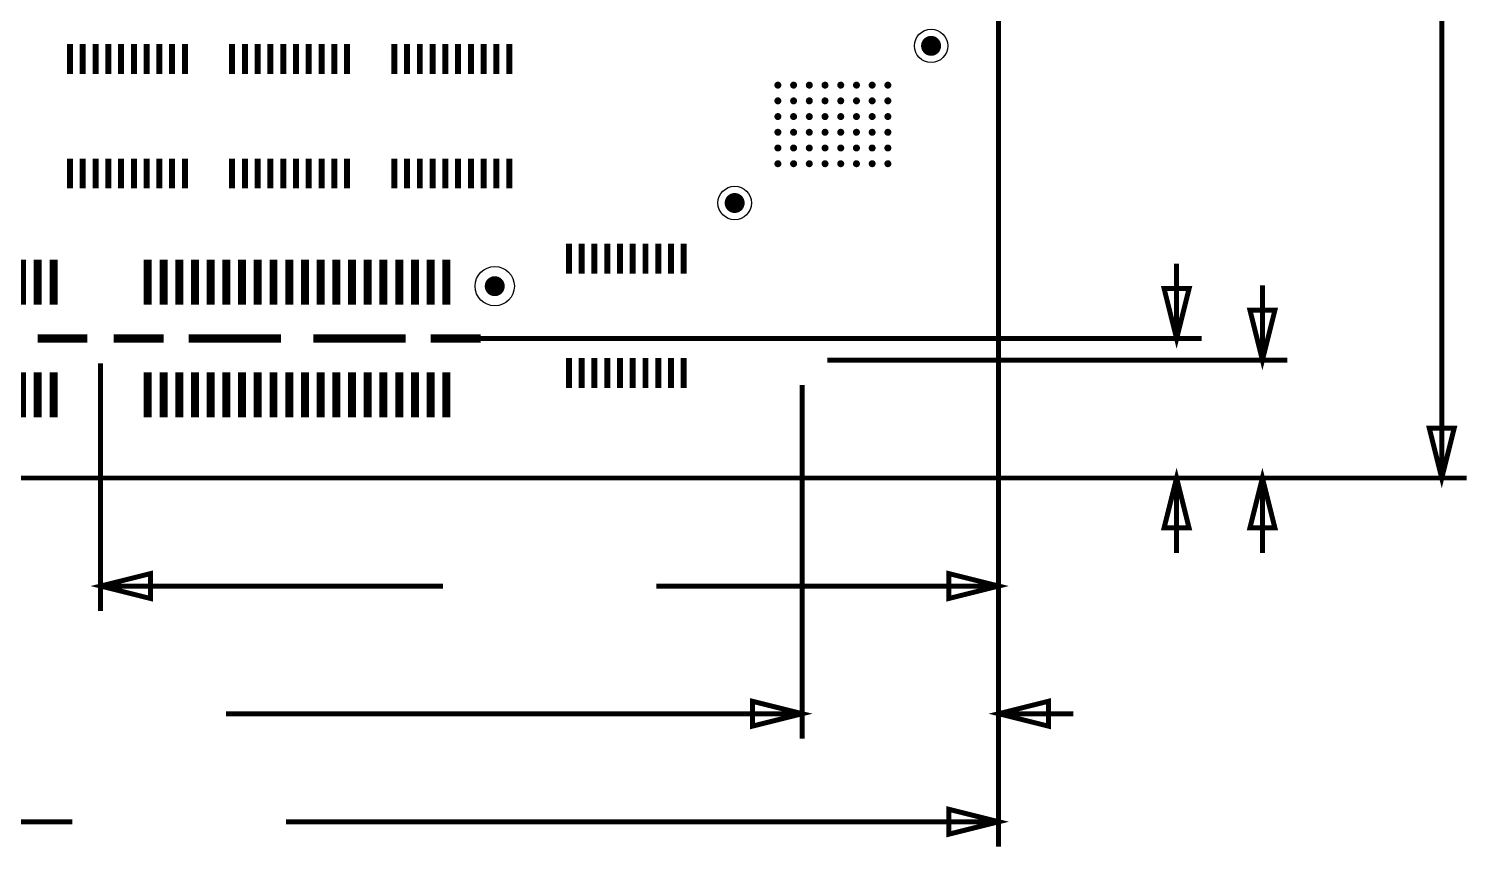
# Model space of a CAD drawing. Extents: x -665 to 9058, y -744 to 6955.
# Drawn here: x 1577 to 4464, y -744 to 900 of the extents above; entities that cross this region are included whole.
import ezdxf

# ---------------------------------------------------------------- set-up
doc = ezdxf.new("R2010")
doc.units = 0
for name, pattern in [('KEEPOUT_00011111$0', [2, 1, 1]), ('TRMIDX_2048', [2, 1, 1]), ('TRMIDX_4096', [2, 1, 1])]:
    doc.linetypes.add(name, pattern=pattern)
for name, color, linetype in [('BOARD_OUTLINE_00', 3, 'CONTINUOUS'), ('DIMENSION1_24', 3, 'CONTINUOUS'), ('DIMENSION2_24', 3, 'CONTINUOUS'), ('DIMENSION3_24', 3, 'CONTINUOUS'), ('DIMENSION4_24', 3, 'CONTINUOUS'), ('DIMENSION5_24', 3, 'CONTINUOUS'), ('DIMENSION6_24', 3, 'CONTINUOUS'), ('DIMENSION7_24', 3, 'CONTINUOUS'), ('DRIL_NPLTE_THRU_01', 16, 'CONTINUOUS'), ('DRIL_NPLTE_THRU_02', 171, 'CONTINUOUS'), ('DRIL_NPLTE_THRU_03', 176, 'CONTINUOUS'), ('DRIL_NPLTE_THRU_04', 2, 'CONTINUOUS'), ('DRIL_NPLTE_THRU_05', 3, 'CONTINUOUS'), ('DRIL_NPLTE_THRU_06', 2, 'CONTINUOUS'), ('DRIL_NPLTE_THRU_07', 106, 'CONTINUOUS'), ('DRIL_NPLTE_THRU_08', 5, 'CONTINUOUS'), ('DRIL_NPLTE_THRU_09', 171, 'CONTINUOUS'), ('DRIL_NPLTE_THRU_10', 3, 'CONTINUOUS'), ('DRIL_SYMBOL', 3, 'CONTINUOUS'), ('KEEPOUT_00', 183, 'CONTINUOUS'), ('KEEPOUT_01', 183, 'CONTINUOUS'), ('PADS_BOT', 96, 'CONTINUOUS'), ('PADS_INNER', 1, 'CONTINUOUS'), ('PADS_TOP', 1, 'CONTINUOUS')]:
    doc.layers.add(name, color=color, linetype=linetype)

# ---------------------------------------------------------------- blocks, each defined once
blk = doc.blocks.new('SMOOTH_10')
at = {"const_width": 5}
blk.add_lwpolyline([(-2.5, 0, 1), (2.5, 0, 1)], format="xyb", close=True, dxfattribs=at)
blk = doc.blocks.new('BOARD_35')
at = {"layer": 'BOARD_OUTLINE_00', "const_width": 10}
blk.add_lwpolyline([(500, -9500), (2997.6377952756, -9500), (2997.6377952756, -11940.9448818898), (4021.2598425197, -11940.9448818898), (4021.2598425197, -15500), (736.2204724409, -15500), (500, -13216.5354330709)], close=True, dxfattribs=at)
at = {"layer": 'BOARD_OUTLINE_00'}
blk.add_blockref('SMOOTH_10', (4021.2598425197, -15500), dxfattribs=at)
blk = doc.blocks.new('D_1dfeghi_49')
at = {"layer": 'DIMENSION1_24', "linetype": 'TRMIDX_2048', "const_width": 10}
blk.add_lwpolyline([(0, -708.6614173228), (-150, -708.6614173228)], dxfattribs=at)
at = {"layer": 'DIMENSION2_24', "linetype": 'TRMIDX_2048', "const_width": 10}
blk.add_lwpolyline([(393.7007874016, -708.6614173228), (543.7007874016, -708.6614173228)], dxfattribs=at)
at = {"layer": 'DIMENSION3_24', "linetype": 'TRMIDX_2048', "const_width": 10}
blk.add_lwpolyline([(0, -708.6614173228), (-100, -733.6614173228), (-100, -683.6614173228)], close=True, dxfattribs=at)
at = {"layer": 'DIMENSION4_24', "linetype": 'TRMIDX_2048', "const_width": 10}
blk.add_lwpolyline([(393.7007874016, -708.6614173228), (493.7007874016, -683.6614173228), (493.7007874016, -733.6614173228)], close=True, dxfattribs=at)
at = {"layer": 'DIMENSION5_24', "linetype": 'TRMIDX_2048', "const_width": 10}
blk.add_lwpolyline([(0, -50), (0, -758.6614173228)], dxfattribs=at)
at = {"layer": 'DIMENSION6_24', "linetype": 'TRMIDX_2048', "const_width": 10}
blk.add_lwpolyline([(393.7007874016, 2713.7795275591), (393.7007874016, -758.6614173228)], dxfattribs=at)
at = {"layer": 'DIMENSION7_24', "linetype": 'TRMIDX_2048', "const_width": 1}
for points in [[(393.7007874016, 2763.7795275591), (393.7270341207, 2763.7795275591)], [(0, 0), (0.0262467192, 0)]]:
    blk.add_lwpolyline(points, dxfattribs=at)
blk = doc.blocks.new('D_2dfeghi_50')
at = {"layer": 'DIMENSION1_24', "linetype": 'TRMIDX_4096', "const_width": 10}
blk.add_lwpolyline([(2289.3700787402, 0), (2289.3700787402, -150)], dxfattribs=at)
at = {"layer": 'DIMENSION2_24', "linetype": 'TRMIDX_4096', "const_width": 10}
blk.add_lwpolyline([(2289.3700787402, 236.2204724409), (2289.3700787402, 386.2204724409)], dxfattribs=at)
at = {"layer": 'DIMENSION3_24', "linetype": 'TRMIDX_4096', "const_width": 10}
blk.add_lwpolyline([(2289.3700787402, 0), (2314.3700787402, -100), (2264.3700787402, -100)], close=True, dxfattribs=at)
at = {"layer": 'DIMENSION4_24', "linetype": 'TRMIDX_4096', "const_width": 10}
blk.add_lwpolyline([(2289.3700787402, 236.2204724409), (2264.3700787402, 336.2204724409), (2314.3700787402, 336.2204724409)], close=True, dxfattribs=at)
at = {"layer": 'DIMENSION5_24', "linetype": 'TRMIDX_4096', "const_width": 10}
blk.add_lwpolyline([(50, 0), (2339.3700787402, 0)], dxfattribs=at)
at = {"layer": 'DIMENSION6_24', "linetype": 'TRMIDX_4096', "const_width": 10}
blk.add_lwpolyline([(1416.9291338583, 236.2204724409), (2339.3700787402, 236.2204724409)], dxfattribs=at)
at = {"layer": 'DIMENSION7_24', "linetype": 'TRMIDX_4096', "const_width": 1}
for points in [[(1366.9291338583, 236.2204724409), (1366.9553805774, 236.2204724409)], [(0, 0), (0.0262467192, 0)]]:
    blk.add_lwpolyline(points, dxfattribs=at)
blk = doc.blocks.new('D_1dfeghi_54')
at = {"layer": 'DIMENSION1_24', "linetype": 'TRMIDX_2048', "const_width": 10}
blk.add_lwpolyline([(0, -708.6614173228), (1155.1109711286, -708.6614173228)], dxfattribs=at)
at = {"layer": 'DIMENSION2_24', "linetype": 'TRMIDX_2048', "const_width": 10}
blk.add_lwpolyline([(2733.8582677165, -708.6614173228), (1578.7473228346, -708.6614173228)], dxfattribs=at)
at = {"layer": 'DIMENSION3_24', "linetype": 'TRMIDX_2048', "const_width": 10}
blk.add_lwpolyline([(0, -708.6614173228), (100, -683.6614173228), (100, -733.6614173228)], close=True, dxfattribs=at)
at = {"layer": 'DIMENSION4_24', "linetype": 'TRMIDX_2048', "const_width": 10}
blk.add_lwpolyline([(2733.8582677165, -708.6614173228), (2633.8582677165, -733.6614173228), (2633.8582677165, -683.6614173228)], close=True, dxfattribs=at)
at = {"layer": 'DIMENSION5_24', "linetype": 'TRMIDX_2048', "const_width": 10}
blk.add_lwpolyline([(0, -50), (0, -758.6614173228)], dxfattribs=at)
at = {"layer": 'DIMENSION6_24', "linetype": 'TRMIDX_2048', "const_width": 10}
blk.add_lwpolyline([(2733.8582677165, -50), (2733.8582677165, -758.6614173228)], dxfattribs=at)
at = {"layer": 'DIMENSION7_24', "linetype": 'TRMIDX_2048', "const_width": 1}
for points in [[(0, 0), (0.0262467192, 0)], [(2733.8582677165, 0), (2733.8845144357, 0)]]:
    blk.add_lwpolyline(points, dxfattribs=at)
blk = doc.blocks.new('D_1dfeghi_55')
at = {"layer": 'DIMENSION1_24', "linetype": 'TRMIDX_2048', "const_width": 10}
blk.add_lwpolyline([(0, -688.9763779528), (-1428.4287664042, -688.9763779528)], dxfattribs=at)
at = {"layer": 'DIMENSION2_24', "linetype": 'TRMIDX_2048', "const_width": 10}
blk.add_lwpolyline([(-3285.0393700787, -688.9763779528), (-1856.6105774278, -688.9763779528)], dxfattribs=at)
at = {"layer": 'DIMENSION3_24', "linetype": 'TRMIDX_2048', "const_width": 10}
blk.add_lwpolyline([(0, -688.9763779528), (-100, -713.9763779528), (-100, -663.9763779528)], close=True, dxfattribs=at)
at = {"layer": 'DIMENSION5_24', "linetype": 'TRMIDX_2048', "const_width": 10}
blk.add_lwpolyline([(0, -50), (0, -738.9763779528)], dxfattribs=at)
at = {"layer": 'DIMENSION7_24', "linetype": 'TRMIDX_2048', "const_width": 1}
blk.add_lwpolyline([(0, 0), (0.0262467192, 0)], dxfattribs=at)
blk = doc.blocks.new('D_2dfeghi_57')
at = {"layer": 'DIMENSION1_24', "linetype": 'TRMIDX_4096', "const_width": 10}
blk.add_lwpolyline([(881.9801049869, 0), (881.9801049869, -150)], dxfattribs=at)
at = {"layer": 'DIMENSION2_24', "linetype": 'TRMIDX_4096', "const_width": 10}
blk.add_lwpolyline([(881.9801049869, 279.5275590551), (881.9801049869, 429.5275590551)], dxfattribs=at)
at = {"layer": 'DIMENSION3_24', "linetype": 'TRMIDX_4096', "const_width": 10}
blk.add_lwpolyline([(881.9801049869, 0), (906.9801049869, -100), (856.9801049869, -100)], close=True, dxfattribs=at)
at = {"layer": 'DIMENSION4_24', "linetype": 'TRMIDX_4096', "const_width": 10}
blk.add_lwpolyline([(881.9801049869, 279.5275590551), (856.9801049869, 379.5275590551), (906.9801049869, 379.5275590551)], close=True, dxfattribs=at)
at = {"layer": 'DIMENSION5_24', "linetype": 'TRMIDX_4096', "const_width": 10}
blk.add_lwpolyline([(50, 0), (931.9801049869, 0)], dxfattribs=at)
at = {"layer": 'DIMENSION6_24', "linetype": 'TRMIDX_4096', "const_width": 10}
blk.add_lwpolyline([(-513.2954855643, 279.5275590551), (931.9801049869, 279.5275590551)], dxfattribs=at)
at = {"layer": 'DIMENSION7_24', "linetype": 'TRMIDX_4096', "const_width": 1}
for points in [[(-563.2954855643, 279.5275590551), (-563.2692388451, 279.5275590551)], [(0, 0), (0.0262467192, 0)]]:
    blk.add_lwpolyline(points, dxfattribs=at)
blk = doc.blocks.new('D_1dfeghi_58')
at = {"layer": 'DIMENSION1_24', "linetype": 'TRMIDX_2048', "const_width": 10}
blk.add_lwpolyline([(0, -3216.5354330709), (-685.9090813648, -3216.5354330709)], dxfattribs=at)
at = {"layer": 'DIMENSION2_24', "linetype": 'TRMIDX_2048', "const_width": 10}
blk.add_lwpolyline([(-1800, -3216.5354330709), (-1114.0908923885, -3216.5354330709)], dxfattribs=at)
at = {"layer": 'DIMENSION3_24', "linetype": 'TRMIDX_2048', "const_width": 10}
blk.add_lwpolyline([(0, -3216.5354330709), (-100, -3241.5354330709), (-100, -3191.5354330709)], close=True, dxfattribs=at)
at = {"layer": 'DIMENSION4_24', "linetype": 'TRMIDX_2048', "const_width": 10}
blk.add_lwpolyline([(-1800, -3216.5354330709), (-1700, -3191.5354330709), (-1700, -3241.5354330709)], close=True, dxfattribs=at)
at = {"layer": 'DIMENSION5_24', "linetype": 'TRMIDX_2048', "const_width": 10}
blk.add_lwpolyline([(0, -50), (0, -3266.5354330709)], dxfattribs=at)
at = {"layer": 'DIMENSION6_24', "linetype": 'TRMIDX_2048', "const_width": 10}
blk.add_lwpolyline([(-1800, -2770.4724409449), (-1800, -3266.5354330709)], dxfattribs=at)
at = {"layer": 'DIMENSION7_24', "linetype": 'TRMIDX_2048', "const_width": 1}
for points in [[(0, 0), (0.0262467192, 0)], [(-1800, -2720.4724409449), (-1799.9737532808, -2720.4724409449)]]:
    blk.add_lwpolyline(points, dxfattribs=at)
blk = doc.blocks.new('D_2dfeghi_60')
at = {"layer": 'DIMENSION1_24', "linetype": 'TRMIDX_4096', "const_width": 10}
blk.add_lwpolyline([(888.188976378, 0), (888.188976378, 1712.0275590551)], dxfattribs=at)
at = {"layer": 'DIMENSION2_24', "linetype": 'TRMIDX_4096', "const_width": 10}
blk.add_lwpolyline([(888.188976378, 3559.0551181102), (888.188976378, 1847.0275590551)], dxfattribs=at)
at = {"layer": 'DIMENSION3_24', "linetype": 'TRMIDX_4096', "const_width": 10}
blk.add_lwpolyline([(888.188976378, 0), (863.188976378, 100), (913.188976378, 100)], close=True, dxfattribs=at)
at = {"layer": 'DIMENSION4_24', "linetype": 'TRMIDX_4096', "const_width": 10}
blk.add_lwpolyline([(888.188976378, 3559.0551181102), (913.188976378, 3459.0551181102), (863.188976378, 3459.0551181102)], close=True, dxfattribs=at)
at = {"layer": 'DIMENSION5_24', "linetype": 'TRMIDX_4096', "const_width": 10}
blk.add_lwpolyline([(50, 0), (938.188976378, 0)], dxfattribs=at)
at = {"layer": 'DIMENSION6_24', "linetype": 'TRMIDX_4096', "const_width": 10}
blk.add_lwpolyline([(50, 3559.0551181102), (938.188976378, 3559.0551181102)], dxfattribs=at)
at = {"layer": 'DIMENSION7_24', "linetype": 'TRMIDX_4096', "const_width": 1}
for points in [[(0, 3559.0551181102), (0.0262467192, 3559.0551181102)], [(0, 0), (0.0262467192, 0)]]:
    blk.add_lwpolyline(points, dxfattribs=at)
blk = doc.blocks.new('PART_BODY_BOT_24')
at = {"layer": 'KEEPOUT_01', "linetype": 'KEEPOUT_00011111$0'}
for points in [[(190.9448818898, 196.8503937008, 1), (124.0157480315, 196.8503937008, 1)], [(-124.0157480315, -196.8503937008, 1), (-190.9448818898, -196.8503937008, 1)]]:
    blk.add_lwpolyline(points, format="xyb", close=True, dxfattribs=at)
blk = doc.blocks.new('DRIL_HOLE_0')
blk.add_lwpolyline([(0, 0, 1), (0, 0, 1)], format="xyb", close=True)
blk = doc.blocks.new('PAD_0')
blk.add_lwpolyline([(0, 0, 1), (0, 0, 1)], format="xyb", close=True)
blk = doc.blocks.new('PAD_18')
at = {"const_width": 7}
blk.add_lwpolyline([(0, -3.5, 1), (0, 3.5, 1)], format="xyb", close=True, dxfattribs=at)
blk = doc.blocks.new('STK_BOT_44')
at = {"layer": 'DRIL_NPLTE_THRU_01'}
blk.add_blockref('DRIL_HOLE_0', (0, 0), dxfattribs=at)
at = {"layer": 'DRIL_NPLTE_THRU_02'}
blk.add_blockref('DRIL_HOLE_0', (0, 0), dxfattribs=at)
at = {"layer": 'DRIL_NPLTE_THRU_03'}
blk.add_blockref('DRIL_HOLE_0', (0, 0), dxfattribs=at)
at = {"layer": 'DRIL_NPLTE_THRU_04'}
blk.add_blockref('DRIL_HOLE_0', (0, 0), dxfattribs=at)
at = {"layer": 'DRIL_NPLTE_THRU_05'}
blk.add_blockref('DRIL_HOLE_0', (0, 0), dxfattribs=at)
at = {"layer": 'DRIL_NPLTE_THRU_06'}
blk.add_blockref('DRIL_HOLE_0', (0, 0), dxfattribs=at)
at = {"layer": 'DRIL_NPLTE_THRU_07'}
blk.add_blockref('DRIL_HOLE_0', (0, 0), dxfattribs=at)
at = {"layer": 'DRIL_NPLTE_THRU_08'}
blk.add_blockref('DRIL_HOLE_0', (0, 0), dxfattribs=at)
at = {"layer": 'DRIL_NPLTE_THRU_09'}
blk.add_blockref('DRIL_HOLE_0', (0, 0), dxfattribs=at)
at = {"layer": 'DRIL_NPLTE_THRU_10'}
blk.add_blockref('DRIL_HOLE_0', (0, 0), dxfattribs=at)
at = {"layer": 'PADS_BOT'}
blk.add_blockref('PAD_18', (0, 0), dxfattribs=at)
at = {"layer": 'PADS_INNER'}
blk.add_blockref('PAD_0', (0, 0), dxfattribs=at)
at = {"layer": 'PADS_TOP'}
blk.add_blockref('PAD_0', (0, 0), dxfattribs=at)
blk = doc.blocks.new('PAD_3')
at = {"const_width": 20}
blk.add_lwpolyline([(0, -10, 1), (0, 10, 1)], format="xyb", close=True, dxfattribs=at)
blk = doc.blocks.new('STK_BOT_5')
at = {"layer": 'DRIL_NPLTE_THRU_01'}
blk.add_blockref('DRIL_HOLE_0', (0, 0), dxfattribs=at)
at = {"layer": 'DRIL_NPLTE_THRU_02'}
blk.add_blockref('DRIL_HOLE_0', (0, 0), dxfattribs=at)
at = {"layer": 'DRIL_NPLTE_THRU_03'}
blk.add_blockref('DRIL_HOLE_0', (0, 0), dxfattribs=at)
at = {"layer": 'DRIL_NPLTE_THRU_04'}
blk.add_blockref('DRIL_HOLE_0', (0, 0), dxfattribs=at)
at = {"layer": 'DRIL_NPLTE_THRU_05'}
blk.add_blockref('DRIL_HOLE_0', (0, 0), dxfattribs=at)
at = {"layer": 'DRIL_NPLTE_THRU_06'}
blk.add_blockref('DRIL_HOLE_0', (0, 0), dxfattribs=at)
at = {"layer": 'DRIL_NPLTE_THRU_07'}
blk.add_blockref('DRIL_HOLE_0', (0, 0), dxfattribs=at)
at = {"layer": 'DRIL_NPLTE_THRU_08'}
blk.add_blockref('DRIL_HOLE_0', (0, 0), dxfattribs=at)
at = {"layer": 'DRIL_NPLTE_THRU_09'}
blk.add_blockref('DRIL_HOLE_0', (0, 0), dxfattribs=at)
at = {"layer": 'DRIL_NPLTE_THRU_10'}
blk.add_blockref('DRIL_HOLE_0', (0, 0), dxfattribs=at)
at = {"layer": 'PADS_BOT'}
blk.add_blockref('PAD_3', (0, 0), dxfattribs=at)
at = {"layer": 'PADS_INNER'}
blk.add_blockref('PAD_0', (0, 0), dxfattribs=at)
at = {"layer": 'PADS_TOP'}
blk.add_blockref('PAD_0', (0, 0), dxfattribs=at)
blk = doc.blocks.new('SYM_BOT_30')
for name, p in [('PART_BODY_BOT_24', (0, 0)), ('STK_BOT_5', (157.4803149606, 196.8503937008)), ('STK_BOT_44', (-78.7401574803, 110.2362204724)), ('STK_BOT_44', (-47.2440944882, 110.2362204724)), ('STK_BOT_44', (-15.7480314961, 110.2362204724)), ('STK_BOT_44', (15.7480314961, 110.2362204724)), ('STK_BOT_44', (47.2440944882, 110.2362204724)), ('STK_BOT_44', (78.7401574803, 110.2362204724)), ('STK_BOT_44', (-78.7401574803, 78.7401574803)), ('STK_BOT_44', (-47.2440944882, 78.7401574803)), ('STK_BOT_44', (-15.7480314961, 78.7401574803)), ('STK_BOT_44', (15.7480314961, 78.7401574803)), ('STK_BOT_44', (47.2440944882, 78.7401574803)), ('STK_BOT_44', (78.7401574803, 78.7401574803)), ('STK_BOT_44', (-78.7401574803, 47.2440944882)), ('STK_BOT_44', (-47.2440944882, 47.2440944882)), ('STK_BOT_44', (-15.7480314961, 47.2440944882)), ('STK_BOT_44', (15.7480314961, 47.2440944882)), ('STK_BOT_44', (47.2440944882, 47.2440944882)), ('STK_BOT_44', (78.7401574803, 47.2440944882)), ('STK_BOT_44', (-78.7401574803, 15.7480314961)), ('STK_BOT_44', (-47.2440944882, 15.7480314961)), ('STK_BOT_44', (-15.7480314961, 15.7480314961)), ('STK_BOT_44', (15.7480314961, 15.7480314961)), ('STK_BOT_44', (47.2440944882, 15.7480314961)), ('STK_BOT_44', (78.7401574803, 15.7480314961)), ('STK_BOT_44', (-78.7401574803, -15.7480314961)), ('STK_BOT_44', (-47.2440944882, -15.7480314961)), ('STK_BOT_44', (-15.7480314961, -15.7480314961)), ('STK_BOT_44', (15.7480314961, -15.7480314961)), ('STK_BOT_44', (47.2440944882, -15.7480314961)), ('STK_BOT_44', (78.7401574803, -15.7480314961)), ('STK_BOT_44', (-78.7401574803, -47.2440944882)), ('STK_BOT_44', (-47.2440944882, -47.2440944882)), ('STK_BOT_44', (-15.7480314961, -47.2440944882)), ('STK_BOT_44', (15.7480314961, -47.2440944882)), ('STK_BOT_44', (47.2440944882, -47.2440944882)), ('STK_BOT_44', (78.7401574803, -47.2440944882)), ('STK_BOT_44', (-78.7401574803, -78.7401574803)), ('STK_BOT_44', (-47.2440944882, -78.7401574803)), ('STK_BOT_44', (-15.7480314961, -78.7401574803)), ('STK_BOT_44', (15.7480314961, -78.7401574803)), ('STK_BOT_44', (47.2440944882, -78.7401574803)), ('STK_BOT_44', (78.7401574803, -78.7401574803)), ('STK_BOT_44', (-78.7401574803, -110.2362204724)), ('STK_BOT_44', (-47.2440944882, -110.2362204724)), ('STK_BOT_44', (-15.7480314961, -110.2362204724)), ('STK_BOT_44', (15.7480314961, -110.2362204724)), ('STK_BOT_44', (47.2440944882, -110.2362204724)), ('STK_BOT_44', (78.7401574803, -110.2362204724)), ('STK_BOT_5', (-157.4803149606, -196.8503937008))]:
    blk.add_blockref(name, p)
blk = doc.blocks.new('PART_BOT_55')
blk.add_blockref('SYM_BOT_30', (0, 0))
blk = doc.blocks.new('PAD_29')
at = {"const_width": 12}
blk.add_lwpolyline([(-30, 0), (30, 0)], dxfattribs=at)
blk = doc.blocks.new('STK_BOT_96')
at = {"layer": 'DRIL_NPLTE_THRU_01'}
blk.add_blockref('DRIL_HOLE_0', (0, 0), dxfattribs=at)
at = {"layer": 'DRIL_NPLTE_THRU_02'}
blk.add_blockref('DRIL_HOLE_0', (0, 0), dxfattribs=at)
at = {"layer": 'DRIL_NPLTE_THRU_03'}
blk.add_blockref('DRIL_HOLE_0', (0, 0), dxfattribs=at)
at = {"layer": 'DRIL_NPLTE_THRU_04'}
blk.add_blockref('DRIL_HOLE_0', (0, 0), dxfattribs=at)
at = {"layer": 'DRIL_NPLTE_THRU_05'}
blk.add_blockref('DRIL_HOLE_0', (0, 0), dxfattribs=at)
at = {"layer": 'DRIL_NPLTE_THRU_06'}
blk.add_blockref('DRIL_HOLE_0', (0, 0), dxfattribs=at)
at = {"layer": 'DRIL_NPLTE_THRU_07'}
blk.add_blockref('DRIL_HOLE_0', (0, 0), dxfattribs=at)
at = {"layer": 'DRIL_NPLTE_THRU_08'}
blk.add_blockref('DRIL_HOLE_0', (0, 0), dxfattribs=at)
at = {"layer": 'DRIL_NPLTE_THRU_09'}
blk.add_blockref('DRIL_HOLE_0', (0, 0), dxfattribs=at)
at = {"layer": 'DRIL_NPLTE_THRU_10'}
blk.add_blockref('DRIL_HOLE_0', (0, 0), dxfattribs=at)
at = {"layer": 'PADS_BOT'}
blk.add_blockref('PAD_29', (0, 0), dxfattribs=at)
at = {"layer": 'PADS_INNER'}
blk.add_blockref('PAD_0', (0, 0), dxfattribs=at)
at = {"layer": 'PADS_TOP'}
blk.add_blockref('PAD_0', (0, 0), dxfattribs=at)
blk = doc.blocks.new('SYM_BOT_43')
for p in [(-114.6456692913, 115.157480315), (114.6456692913, 115.157480315), (-114.6456692913, 89.5669291339), (114.6456692913, 89.5669291339), (-114.6456692913, 63.9763779528), (114.6456692913, 63.9763779528), (-114.6456692913, 38.3858267717), (114.6456692913, 38.3858267717), (-114.6456692913, 12.7952755906), (114.6456692913, 12.7952755906), (-114.6456692913, -12.7952755906), (114.6456692913, -12.7952755906), (-114.6456692913, -38.3858267717), (114.6456692913, -38.3858267717), (-114.6456692913, -63.9763779528), (-114.6456692913, -89.5669291339), (114.6456692913, -63.9763779528), (114.6456692913, -89.5669291339), (-114.6456692913, -115.157480315), (114.6456692913, -115.157480315)]:
    blk.add_blockref('STK_BOT_96', p)
blk = doc.blocks.new('PART_BOT_148')
blk.add_blockref('SYM_BOT_43', (0, 0))
blk = doc.blocks.new('PART_BODY_BOT_37')
at = {"layer": 'KEEPOUT_00', "linetype": 'KEEPOUT_00011111$0'}
for points in [[(-750.5905511811, 104.9212598425, 1), (-829.3307086614, 104.9212598425, 1)], [(829.3307086614, 104.9212598425, 1), (750.5905511811, 104.9212598425, 1)]]:
    blk.add_lwpolyline(points, format="xyb", close=True, dxfattribs=at)
blk = doc.blocks.new('PAD_32')
at = {"const_width": 16}
blk.add_lwpolyline([(-45, 0), (45, 0)], dxfattribs=at)
blk = doc.blocks.new('STK_BOT_71')
at = {"layer": 'DRIL_NPLTE_THRU_01'}
blk.add_blockref('DRIL_HOLE_0', (0, 0), dxfattribs=at)
at = {"layer": 'DRIL_NPLTE_THRU_02'}
blk.add_blockref('DRIL_HOLE_0', (0, 0), dxfattribs=at)
at = {"layer": 'DRIL_NPLTE_THRU_03'}
blk.add_blockref('DRIL_HOLE_0', (0, 0), dxfattribs=at)
at = {"layer": 'DRIL_NPLTE_THRU_04'}
blk.add_blockref('DRIL_HOLE_0', (0, 0), dxfattribs=at)
at = {"layer": 'DRIL_NPLTE_THRU_05'}
blk.add_blockref('DRIL_HOLE_0', (0, 0), dxfattribs=at)
at = {"layer": 'DRIL_NPLTE_THRU_06'}
blk.add_blockref('DRIL_HOLE_0', (0, 0), dxfattribs=at)
at = {"layer": 'DRIL_NPLTE_THRU_07'}
blk.add_blockref('DRIL_HOLE_0', (0, 0), dxfattribs=at)
at = {"layer": 'DRIL_NPLTE_THRU_08'}
blk.add_blockref('DRIL_HOLE_0', (0, 0), dxfattribs=at)
at = {"layer": 'DRIL_NPLTE_THRU_09'}
blk.add_blockref('DRIL_HOLE_0', (0, 0), dxfattribs=at)
at = {"layer": 'DRIL_NPLTE_THRU_10'}
blk.add_blockref('DRIL_HOLE_0', (0, 0), dxfattribs=at)
at = {"layer": 'PADS_BOT', "rotation": 90}
blk.add_blockref('PAD_32', (0, 0), dxfattribs=at)
at = {"layer": 'PADS_INNER'}
blk.add_blockref('PAD_0', (0, 0), dxfattribs=at)
at = {"layer": 'PADS_TOP'}
blk.add_blockref('PAD_0', (0, 0), dxfattribs=at)
blk = doc.blocks.new('PAD_33')
at = {"const_width": 17}
blk.add_lwpolyline([(-50, 0), (50, 0)], dxfattribs=at)
blk = doc.blocks.new('STK_BOT_72')
at = {"layer": 'DRIL_NPLTE_THRU_01'}
blk.add_blockref('DRIL_HOLE_0', (0, 0), dxfattribs=at)
at = {"layer": 'DRIL_NPLTE_THRU_02'}
blk.add_blockref('DRIL_HOLE_0', (0, 0), dxfattribs=at)
at = {"layer": 'DRIL_NPLTE_THRU_03'}
blk.add_blockref('DRIL_HOLE_0', (0, 0), dxfattribs=at)
at = {"layer": 'DRIL_NPLTE_THRU_04'}
blk.add_blockref('DRIL_HOLE_0', (0, 0), dxfattribs=at)
at = {"layer": 'DRIL_NPLTE_THRU_05'}
blk.add_blockref('DRIL_HOLE_0', (0, 0), dxfattribs=at)
at = {"layer": 'DRIL_NPLTE_THRU_06'}
blk.add_blockref('DRIL_HOLE_0', (0, 0), dxfattribs=at)
at = {"layer": 'DRIL_NPLTE_THRU_07'}
blk.add_blockref('DRIL_HOLE_0', (0, 0), dxfattribs=at)
at = {"layer": 'DRIL_NPLTE_THRU_08'}
blk.add_blockref('DRIL_HOLE_0', (0, 0), dxfattribs=at)
at = {"layer": 'DRIL_NPLTE_THRU_09'}
blk.add_blockref('DRIL_HOLE_0', (0, 0), dxfattribs=at)
at = {"layer": 'DRIL_NPLTE_THRU_10'}
blk.add_blockref('DRIL_HOLE_0', (0, 0), dxfattribs=at)
at = {"layer": 'PADS_BOT'}
blk.add_blockref('PAD_33', (0, 0), dxfattribs=at)
at = {"layer": 'PADS_INNER'}
blk.add_blockref('PAD_0', (0, 0), dxfattribs=at)
at = {"layer": 'PADS_TOP'}
blk.add_blockref('PAD_0', (0, 0), dxfattribs=at)
blk = doc.blocks.new('PAD_34')
at = {"const_width": 17}
blk.add_lwpolyline([(-92.5196850394, 0), (92.5196850394, 0)], dxfattribs=at)
blk = doc.blocks.new('STK_BOT_73')
at = {"layer": 'DRIL_NPLTE_THRU_01'}
blk.add_blockref('DRIL_HOLE_0', (0, 0), dxfattribs=at)
at = {"layer": 'DRIL_NPLTE_THRU_02'}
blk.add_blockref('DRIL_HOLE_0', (0, 0), dxfattribs=at)
at = {"layer": 'DRIL_NPLTE_THRU_03'}
blk.add_blockref('DRIL_HOLE_0', (0, 0), dxfattribs=at)
at = {"layer": 'DRIL_NPLTE_THRU_04'}
blk.add_blockref('DRIL_HOLE_0', (0, 0), dxfattribs=at)
at = {"layer": 'DRIL_NPLTE_THRU_05'}
blk.add_blockref('DRIL_HOLE_0', (0, 0), dxfattribs=at)
at = {"layer": 'DRIL_NPLTE_THRU_06'}
blk.add_blockref('DRIL_HOLE_0', (0, 0), dxfattribs=at)
at = {"layer": 'DRIL_NPLTE_THRU_07'}
blk.add_blockref('DRIL_HOLE_0', (0, 0), dxfattribs=at)
at = {"layer": 'DRIL_NPLTE_THRU_08'}
blk.add_blockref('DRIL_HOLE_0', (0, 0), dxfattribs=at)
at = {"layer": 'DRIL_NPLTE_THRU_09'}
blk.add_blockref('DRIL_HOLE_0', (0, 0), dxfattribs=at)
at = {"layer": 'DRIL_NPLTE_THRU_10'}
blk.add_blockref('DRIL_HOLE_0', (0, 0), dxfattribs=at)
at = {"layer": 'PADS_BOT'}
blk.add_blockref('PAD_34', (0, 0), dxfattribs=at)
at = {"layer": 'PADS_INNER'}
blk.add_blockref('PAD_0', (0, 0), dxfattribs=at)
at = {"layer": 'PADS_TOP'}
blk.add_blockref('PAD_0', (0, 0), dxfattribs=at)
blk = doc.blocks.new('PAD_35')
at = {"const_width": 17}
blk.add_lwpolyline([(-92.5, 0), (92.5, 0)], dxfattribs=at)
blk = doc.blocks.new('STK_BOT_74')
at = {"layer": 'DRIL_NPLTE_THRU_01'}
blk.add_blockref('DRIL_HOLE_0', (0, 0), dxfattribs=at)
at = {"layer": 'DRIL_NPLTE_THRU_02'}
blk.add_blockref('DRIL_HOLE_0', (0, 0), dxfattribs=at)
at = {"layer": 'DRIL_NPLTE_THRU_03'}
blk.add_blockref('DRIL_HOLE_0', (0, 0), dxfattribs=at)
at = {"layer": 'DRIL_NPLTE_THRU_04'}
blk.add_blockref('DRIL_HOLE_0', (0, 0), dxfattribs=at)
at = {"layer": 'DRIL_NPLTE_THRU_05'}
blk.add_blockref('DRIL_HOLE_0', (0, 0), dxfattribs=at)
at = {"layer": 'DRIL_NPLTE_THRU_06'}
blk.add_blockref('DRIL_HOLE_0', (0, 0), dxfattribs=at)
at = {"layer": 'DRIL_NPLTE_THRU_07'}
blk.add_blockref('DRIL_HOLE_0', (0, 0), dxfattribs=at)
at = {"layer": 'DRIL_NPLTE_THRU_08'}
blk.add_blockref('DRIL_HOLE_0', (0, 0), dxfattribs=at)
at = {"layer": 'DRIL_NPLTE_THRU_09'}
blk.add_blockref('DRIL_HOLE_0', (0, 0), dxfattribs=at)
at = {"layer": 'DRIL_NPLTE_THRU_10'}
blk.add_blockref('DRIL_HOLE_0', (0, 0), dxfattribs=at)
at = {"layer": 'PADS_BOT'}
blk.add_blockref('PAD_35', (0, 0), dxfattribs=at)
at = {"layer": 'PADS_INNER'}
blk.add_blockref('PAD_0', (0, 0), dxfattribs=at)
at = {"layer": 'PADS_TOP'}
blk.add_blockref('PAD_0', (0, 0), dxfattribs=at)
blk = doc.blocks.new('DRIL_SYMBOL_40')
at = {"layer": 'DRIL_SYMBOL', "const_width": 2}
for points in [[(-10, 0), (10, 0)], [(0, -10), (0, 10)]]:
    blk.add_lwpolyline(points, dxfattribs=at)
blk = doc.blocks.new('DRIL_HOLE_40')
at = {"const_width": 20}
blk.add_lwpolyline([(-10, 0, 1), (10, 0, 1)], format="xyb", close=True, dxfattribs=at)
blk.add_blockref('DRIL_SYMBOL_40', (0, 0))
blk = doc.blocks.new('STK_BOT_38')
at = {"layer": 'DRIL_NPLTE_THRU_01'}
blk.add_blockref('DRIL_HOLE_40', (0, 0), dxfattribs=at)
at = {"layer": 'DRIL_NPLTE_THRU_02'}
blk.add_blockref('DRIL_HOLE_40', (0, 0), dxfattribs=at)
at = {"layer": 'DRIL_NPLTE_THRU_03'}
blk.add_blockref('DRIL_HOLE_40', (0, 0), dxfattribs=at)
at = {"layer": 'DRIL_NPLTE_THRU_04'}
blk.add_blockref('DRIL_HOLE_40', (0, 0), dxfattribs=at)
at = {"layer": 'DRIL_NPLTE_THRU_05'}
blk.add_blockref('DRIL_HOLE_40', (0, 0), dxfattribs=at)
at = {"layer": 'DRIL_NPLTE_THRU_06'}
blk.add_blockref('DRIL_HOLE_40', (0, 0), dxfattribs=at)
at = {"layer": 'DRIL_NPLTE_THRU_07'}
blk.add_blockref('DRIL_HOLE_40', (0, 0), dxfattribs=at)
at = {"layer": 'DRIL_NPLTE_THRU_08'}
blk.add_blockref('DRIL_HOLE_40', (0, 0), dxfattribs=at)
at = {"layer": 'DRIL_NPLTE_THRU_09'}
blk.add_blockref('DRIL_HOLE_40', (0, 0), dxfattribs=at)
at = {"layer": 'DRIL_NPLTE_THRU_10'}
blk.add_blockref('DRIL_HOLE_40', (0, 0), dxfattribs=at)
at = {"layer": 'PADS_BOT'}
blk.add_blockref('PAD_3', (0, 0), dxfattribs=at)
at = {"layer": 'PADS_INNER'}
blk.add_blockref('PAD_3', (0, 0), dxfattribs=at)
at = {"layer": 'PADS_TOP'}
blk.add_blockref('PAD_3', (0, 0), dxfattribs=at)
blk = doc.blocks.new('SYM_BOT_42')
for name, p in [('STK_BOT_71', (-692.9133858268, 112.7952755906)), ('STK_BOT_71', (-661.4173228346, 112.7952755906)), ('STK_BOT_71', (-629.9212598425, 112.7952755906)), ('STK_BOT_71', (-598.4251968504, 112.7952755906)), ('STK_BOT_71', (-566.9291338583, 112.7952755906)), ('STK_BOT_71', (-535.4330708661, 112.7952755906)), ('STK_BOT_71', (-503.937007874, 112.7952755906)), ('STK_BOT_71', (-472.4409448819, 112.7952755906)), ('STK_BOT_71', (-440.9448818898, 112.7952755906)), ('STK_BOT_71', (-409.4488188976, 112.7952755906)), ('STK_BOT_71', (-377.9527559055, 112.7952755906)), ('STK_BOT_71', (-346.4566929134, 112.7952755906)), ('STK_BOT_71', (-314.9606299213, 112.7952755906)), ('STK_BOT_71', (-283.4645669291, 112.7952755906)), ('STK_BOT_71', (-251.968503937, 112.7952755906)), ('STK_BOT_71', (-220.4724409449, 112.7952755906)), ('STK_BOT_71', (-188.9763779528, 112.7952755906)), ('STK_BOT_71', (-157.4803149606, 112.7952755906)), ('STK_BOT_71', (-125.9842519685, 112.7952755906)), ('STK_BOT_71', (-94.4881889764, 112.7952755906)), ('STK_BOT_71', (94.4881889764, 112.7952755906)), ('STK_BOT_71', (125.9842519685, 112.7952755906)), ('STK_BOT_71', (157.4803149606, 112.7952755906)), ('STK_BOT_71', (188.9763779528, 112.7952755906)), ('STK_BOT_71', (220.4724409449, 112.7952755906)), ('STK_BOT_71', (251.968503937, 112.7952755906)), ('STK_BOT_71', (283.4645669291, 112.7952755906)), ('STK_BOT_71', (314.9606299213, 112.7952755906)), ('STK_BOT_71', (346.4566929134, 112.7952755906)), ('STK_BOT_71', (377.9527559055, 112.7952755906)), ('STK_BOT_71', (409.4488188976, 112.7952755906)), ('STK_BOT_71', (440.9448818898, 112.7952755906)), ('STK_BOT_71', (472.4409448819, 112.7952755906)), ('STK_BOT_71', (503.937007874, 112.7952755906)), ('STK_BOT_71', (535.4330708661, 112.7952755906)), ('STK_BOT_71', (566.9291338583, 112.7952755906)), ('STK_BOT_71', (598.4251968504, 112.7952755906)), ('STK_BOT_71', (629.9212598425, 112.7952755906)), ('STK_BOT_71', (661.4173228346, 112.7952755906)), ('STK_BOT_71', (692.9133858268, 112.7952755906)), ('PART_BODY_BOT_37', (0, 0)), ('STK_BOT_38', (-789.96, 104.92)), ('STK_BOT_38', (789.9598425197, 104.9200787402)), ('STK_BOT_72', (-711.4173228346, 0)), ('STK_BOT_73', (-518.8976377953, 0)), ('STK_BOT_74', (-268.8976377953, 0)), ('STK_BOT_72', (-76.3779527559, 0)), ('STK_BOT_72', (76.3779527559, 0)), ('STK_BOT_74', (268.8976377953, 0)), ('STK_BOT_74', (518.8976377953, 0)), ('STK_BOT_72', (711.4173228346, 0)), ('STK_BOT_71', (-692.9133858268, -112.7952755906)), ('STK_BOT_71', (-661.4173228346, -112.7952755906)), ('STK_BOT_71', (-629.9212598425, -112.7952755906)), ('STK_BOT_71', (-598.4251968504, -112.7952755906)), ('STK_BOT_71', (-566.9291338583, -112.7952755906)), ('STK_BOT_71', (-535.4330708661, -112.7952755906)), ('STK_BOT_71', (-503.937007874, -112.7952755906)), ('STK_BOT_71', (-472.4409448819, -112.7952755906)), ('STK_BOT_71', (-440.9448818898, -112.7952755906)), ('STK_BOT_71', (-409.4488188976, -112.7952755906)), ('STK_BOT_71', (-377.9527559055, -112.7952755906)), ('STK_BOT_71', (-346.4566929134, -112.7952755906)), ('STK_BOT_71', (-314.9606299213, -112.7952755906)), ('STK_BOT_71', (-283.4645669291, -112.7952755906)), ('STK_BOT_71', (-251.968503937, -112.7952755906)), ('STK_BOT_71', (-220.4724409449, -112.7952755906)), ('STK_BOT_71', (-188.9763779528, -112.7952755906)), ('STK_BOT_71', (-157.4803149606, -112.7952755906)), ('STK_BOT_71', (-125.9842519685, -112.7952755906)), ('STK_BOT_71', (-94.4881889764, -112.7952755906)), ('STK_BOT_71', (94.4881889764, -112.7952755906)), ('STK_BOT_71', (125.9842519685, -112.7952755906)), ('STK_BOT_71', (157.4803149606, -112.7952755906)), ('STK_BOT_71', (188.9763779528, -112.7952755906)), ('STK_BOT_71', (220.4724409449, -112.7952755906)), ('STK_BOT_71', (251.968503937, -112.7952755906)), ('STK_BOT_71', (283.4645669291, -112.7952755906)), ('STK_BOT_71', (314.9606299213, -112.7952755906)), ('STK_BOT_71', (346.4566929134, -112.7952755906)), ('STK_BOT_71', (377.9527559055, -112.7952755906)), ('STK_BOT_71', (409.4488188976, -112.7952755906)), ('STK_BOT_71', (440.9448818898, -112.7952755906)), ('STK_BOT_71', (472.4409448819, -112.7952755906)), ('STK_BOT_71', (503.937007874, -112.7952755906)), ('STK_BOT_71', (535.4330708661, -112.7952755906)), ('STK_BOT_71', (566.9291338583, -112.7952755906)), ('STK_BOT_71', (598.4251968504, -112.7952755906)), ('STK_BOT_71', (629.9212598425, -112.7952755906)), ('STK_BOT_71', (661.4173228346, -112.7952755906)), ('STK_BOT_71', (692.9133858268, -112.7952755906))]:
    blk.add_blockref(name, p)
blk = doc.blocks.new('PART_BOT_163')
blk.add_blockref('SYM_BOT_42', (0, 0))
blk = doc.blocks.new('PART_BOT_199')
blk.add_blockref('SYM_BOT_43', (0, 0))
blk = doc.blocks.new('PART_BOT_200')
blk.add_blockref('SYM_BOT_43', (0, 0))
blk = doc.blocks.new('PART_BOT_201')
blk.add_blockref('SYM_BOT_43', (0, 0))

msp = doc.modelspace()

# ---------------------------------------------------------------- block references
for name, p in [('BOARD_35', (-500, 15500)), ('D_2dfeghi_60', (3521.2598425197, 0)), ('D_1dfeghi_58', (3521.2598425197, 3000)), ('D_1dfeghi_49', (3127.5590551181, 236.2204724409)), ('D_2dfeghi_57', (2995.9726509186, 0)), ('D_2dfeghi_50', (1760.6299212598, 0)), ('D_1dfeghi_54', (393.7007874016, 236.2204724409)), ('D_1dfeghi_55', (3521.2598425197, 0))]:
    msp.add_blockref(name, p)
at = {"xscale": -1}
for name, p, rotation in [('PART_BOT_55', (3188.9763779528, 708.6614173228), -90), ('PART_BOT_200', (1775, 725), -270), ('PART_BOT_199', (2100, 725), -270), ('PART_BOT_201', (2425, 725), -270), ('PART_BOT_148', (2775, 325), -270)]:
    msp.add_blockref(name, p, dxfattribs=dict(at, rotation=rotation))
msp.add_blockref('PART_BOT_163', (1721.2598425197, 279.5275590551), dxfattribs=at)

doc.saveas('drawing.dxf')
